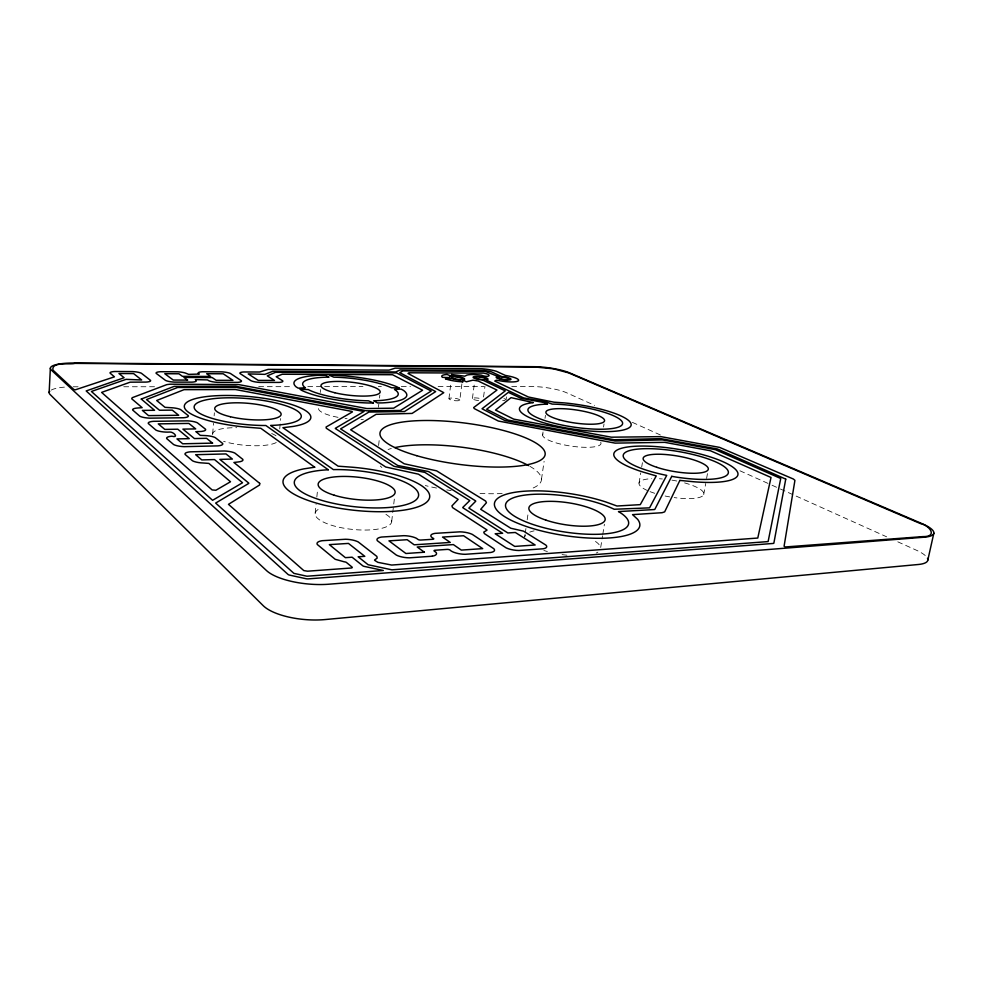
<?xml version="1.0" encoding="UTF-8"?>
<svg xmlns="http://www.w3.org/2000/svg" width="983" height="983" viewBox="0 0 983 983"><rect width="100%" height="100%" fill="white"/><g stroke="black" fill="none" stroke-linecap="round" stroke-linejoin="round"><path stroke-width="0.74" stroke-dasharray="4.92 3.69" d="M212.66 433.773L213.52 423.304M214.134 415.821L214.368 412.823M279.713 428.907L280.696 418.525M320.249 392.487L320.544 389.612M315.174 513.175L316.084 504.377M316.833 497.054L317.583 489.718M378.455 407.232L378.799 404.173M379.487 398.078L379.831 395.019M378.602 445.496L379.45 437.976M391.713 521.285L392.573 513.998M392.745 512.548L394.638 496.513M448.948 398.668L451.062 381.945M459.798 400.142A5.48 1.216 7.3 0 0 451.947 398.029A5.48 1.216 7.3 0 0 451.381 400.069A5.48 1.216 7.3 0 0 459.798 400.142L461.949 383.419M472.418 398.533L474.58 381.982M483.55 396.985L484.951 386.442M506.061 399.848L506.466 396.874M525.082 534.31L524.664 537.209A38.362 11.784 8.9 0 1 525.586 534.912M525.291 532.86L525.93 528.522M527.183 519.823L528.227 512.585M542.591 435.039L543.034 432.016M545.012 418.377L545.442 415.354M541.486 479.262L544.103 461.334M603.55 427.027L604.029 423.992M600.699 547.445L602.554 535.833M602.788 534.383L604.41 524.222M639.048 483.12L640.732 472.909M641.69 467.072L642.415 462.686M703.717 494.621L705.708 483.501M706.593 478.463L707.637 472.602M73.172 386.786L79.304 386.786M123.772 386.761L155.978 386.737M258.713 386.675L292.442 386.663M307.777 386.651L323.112 386.638M324.648 386.638L362.985 386.626M378.32 386.614L381.379 386.614M401.322 386.602L410.513 386.589M438.123 386.577L484.115 386.552M511.725 386.54L531.656 386.528A25.865 5.394 8 0 1 566.699 392.807L594.641 405.377M632.364 422.358L660.306 434.941M739.941 470.783L770.672 484.607M772.06 485.246L779.052 488.391M780.453 489.018L886.617 536.804M897.798 541.83L915.959 550.013A37.157 9.707 12.3 0 1 926.084 556.341M51.288 390.054A32.156 7.52 3.7 0 1 65.529 387.044M600.724 442.239A29.515 6.979 8.5 0 1 567.805 445.582A29.515 6.979 8.5 0 1 545.061 432.569M684.598 482.899A32.869 8.442 9.7 0 1 703.435 495.137A32.869 8.442 9.7 0 1 674.203 497.595M669.656 496.882A32.869 8.442 9.7 0 1 665.122 496.01M654.703 493.282A32.869 8.442 9.7 0 1 649.591 491.463M647.428 490.554A32.869 8.442 9.7 0 1 651.741 478.684M659.421 478.758A32.869 8.442 9.7 0 1 662.37 478.967M671.917 480.146A32.869 8.442 9.7 0 1 677.361 481.154M597.873 552.139A38.362 11.784 8.9 0 1 596.251 553.024M566.945 555.211A38.362 11.784 8.9 0 1 558.995 554.105M547.371 551.512A38.362 11.784 8.9 0 1 543.845 550.455M529.8 532.135A38.362 11.784 8.9 0 1 534.113 530.857M595.477 541.449A38.362 11.784 8.9 0 1 600.527 547.678M385.938 514.355A38.497 11.894 6.1 0 1 378.222 529.038A38.497 11.894 6.1 0 1 328.211 524.123A38.497 11.894 6.1 0 1 321.158 507.99M276.248 442.522A33.164 8.589 5 0 1 223.596 441.318M212.733 434.633A33.164 8.589 5 0 1 236.792 427.691M271.664 433.528A33.164 8.589 5 0 1 278.521 438.43M363.366 419.348A29.662 7.041 6.2 0 1 360.994 419.409M347.097 418.697A29.662 7.041 6.2 0 1 345.058 418.451M338.029 417.333A29.662 7.041 6.2 0 1 319.586 406.95M504.992 400.388A5.37 1.167 7.7 0 1 502.645 400.474M503.935 398.606A5.37 1.167 7.7 0 1 505.704 399.356M478.61 400.56A5.419 1.192 7.5 0 1 472.737 398.226A5.419 1.192 7.5 0 1 481.842 398.987M529.911 466.335A82.855 22.204 7.4 0 1 530.378 489.067M502.166 493.54A82.855 22.204 7.4 0 1 480.048 493.429M451.185 490.578A82.855 22.204 7.4 0 1 446.749 489.89M436.513 488.047A82.855 22.204 7.4 0 1 425.307 485.565M381.896 467.539A82.855 22.204 7.4 0 1 380.298 465.991M388.076 449.501A82.855 22.204 7.4 0 1 391.332 448.494"/><path stroke-width="1.47" d="M49.15 392.5L50.366 368.17M927.817 560.101L933.85 533.142M927.497 558.307A37.157 9.707 12.3 0 1 918.171 564.512L325.127 619.56A46.287 17.067 5.1 0 1 263.174 605.639L50.121 394.527A32.156 7.52 3.7 0 1 49.74 391.222M394.908 447.597A82.855 22.204 7.4 0 1 528.657 465.623M259.696 483.353L259.635 484.963L228.474 504.34L303.796 570.582L307.556 571.197L350.956 568.027A2.298 0.786 5.9 0 0 352.037 567.068L346.421 562.46A2.285 0.774 5.9 0 0 344.259 561.821L335.191 559.29L317.312 544.508A12.398 4.079 5.7 0 1 322.178 540.699L345.512 539.262A12.287 4.018 6 0 1 358.23 541.94L376.845 556.415L377.177 558.086L375.137 559.646A2.249 0.762 6.4 0 0 374.818 560.457L377.865 562.337L391.676 565.053L757.782 538.045L771.016 477.468L710.402 450.742L664.741 442.35L615.088 443.124L498.332 421.031L474.236 408.572L473.671 407.564L496.968 390.067L478.229 381.023L472.983 380.151L466.372 381.809L462.477 379.905A7.631 1.573 7.3 0 0 463.657 378.148A7.631 1.573 7.3 0 0 455.326 376.366L451.48 374.498L464.824 376.182L466.925 375.113A15.323 3.133 7.5 0 1 481.4 375.174C488.404 378.16 493.54 374.793 483.513 373.098L408.989 372.803L407.982 373.454L443.775 392.672L412.098 413.425L376.084 414.334L350.648 429.792L404.234 463.792L436.587 470.832L485.651 501.084L486.413 502.718L480.699 509.305L510.779 528.24L523.546 531.152L545.909 545.11A11.71 3.649 8.6 0 1 543.255 548.772L518.889 550.492A11.796 3.723 8.3 0 1 506.159 547.875L484.386 533.609L483.759 532.135L486.56 530.427A2.04 0.627 7.8 0 0 486.683 529.739L452.573 507.597L451.922 505.913L458.127 499.389L418.402 474.162L385.717 467.011L326.258 428.207L326.098 427.015L352.43 411.902L351.975 411.435L235.465 389.538L184.067 389.661L156.666 400.499L164.997 407.331L171.042 407.712A9.658 2.347 4.4 0 1 180.577 409.567L188.318 415.674A9.756 2.408 4.5 0 1 183.6 417.738L149.649 418.156A9.916 2.445 4.1 0 1 139.844 416.227L132.631 409.997A9.805 2.396 4.1 0 1 137.706 407.994L142.142 407.675L131.734 398.803L132.177 397.722L166.864 384.599L170.231 384.193L238.832 384.611L366.868 408.547L393.655 408.178L422.604 390.226L392.549 374.744L282.244 374.24L276.198 376.71L282.711 380.839A8.442 1.855 5.6 0 1 279.172 382.424L259.819 382.412A8.515 1.88 5.5 0 1 251.12 380.79L239.975 373.479A8.392 1.819 5.4 0 1 243.723 371.967L259.573 372.016L268.089 369.387L389.059 370.124L395.166 368.146L481.928 368.748A15.568 3.121 7.5 0 1 496.476 371.328L505.25 375.383L509.821 376.28A15.175 3.072 7.7 0 1 518.213 380.9A15.175 3.072 7.7 0 1 502.977 381.306L496.292 380.2L494.768 381.06L528.461 397.021L554.019 402.194L564.193 402.883A56.473 12.484 8.4 0 1 631.049 425.492A56.473 12.484 8.4 0 1 556.636 426.069A56.473 12.484 8.4 0 1 529.493 403.153L533.339 402.6L511.025 397.648L495.518 410.071L513.691 419.127L611.352 437.189L660.92 436.636L719.617 447.4L793.33 479.004L794.928 480.331L784.09 546.204L785.282 546.966L922.853 536.607C938.249 536.853 929.488 525.426 920.592 523.632L568.604 372.876L553.49 368.822L535.145 366.991L74.88 363.378C70.26 364.902 51.214 361.302 52.947 370.099L73.786 389.452L75.261 389.833L114.446 376.833L110.035 373.085A8.97 1.978 4.2 0 1 114.802 371.5L132.668 371.586A8.896 1.954 4.3 0 1 141.343 373.221L150.596 380.421A9.019 2.015 4.4 0 1 146 382.092L130.149 382.178L101.605 392.401L212.131 489.939L215.904 490.247L230.513 481.756L208.863 463.411L203.383 463.005A10.801 2.974 4.4 0 1 192.508 460.806L185.062 454.392A10.69 2.912 4.4 0 1 190.223 451.836L224.308 450.988A10.53 2.851 4.7 0 1 234.876 453.089L242.826 459.368A10.641 2.924 4.8 0 1 238.058 461.985L233.905 462.465L259.696 483.353M785.749 479.114L773.867 543.144A2.986 0.823 11.2 0 1 773.142 543.452L308.158 578.876A3.588 1.266 5.2 0 1 306.082 578.729L289.592 575.116A3.576 1.253 5 0 1 288.105 574.502L86.16 390.939L124.128 377.73L118.955 373.528L133.577 373.589L141.663 379.991L126.107 379.34L91.407 391.467L212.586 500.31L242.531 482.751L214.503 459.565L201.798 459.921L195.642 454.711L225.992 453.925L232.393 459.061L219.86 459.405L248.65 482.997A3.01 0.872 4.8 0 1 248.613 483.501L215.658 503.075L293.917 573.372L306.966 576.222L383.309 570.484L364.275 566.405A3.44 1.167 6.2 0 1 362.788 565.803L352.098 557.201L345.389 557.668L329.354 544.631L348.461 543.415L364.804 556.329L358.156 556.783L368.134 564.746L391.91 569.833L768.116 541.584L780.735 478.488L715.354 449.661L662.321 439.905L614.989 441.011L504.82 420.527L482.026 408.756L505.274 390.865L482.493 379.942A7.545 1.548 7.5 0 1 473.093 377.128A7.545 1.548 7.5 0 1 483.599 377.153A7.545 1.548 7.5 0 1 486.02 379.954L523.558 397.882L546.179 401.973L552.151 404.099A47.835 10.567 8.4 0 1 622.583 422.923A47.835 10.567 8.4 0 1 555.026 423.476A47.835 10.567 8.4 0 1 546.487 404.148L547.494 404.124L544.226 402.575L520.83 398.275L508.371 392.34L486.646 409.247L507.793 420.036L614.092 439.733L660.846 438.627L717.393 448.973L785.749 479.114M141.257 399.049L154.564 410.292L142.375 410.402L148.544 415.625L178.697 415.281L172.258 410.12L159.504 410.243L146.504 399.577L177.64 387.474L236.325 387.425L364.029 411.484L335.436 428.244A2.531 0.627 6.1 0 0 335.498 428.625L393.556 466.053A2.728 0.737 6.7 0 0 394.748 466.47L424.877 472.393L469.776 500.556L462.846 507.363A2.949 0.872 7.5 0 0 463.067 507.892L502.657 533.278L495.174 533.757L514.736 546.413L535.157 545L515.325 532.479L507.842 532.958L468.854 508.113L475.674 501.293A2.9 0.836 7.6 0 0 475.44 500.789L428.981 471.803A2.74 0.75 7 0 0 427.752 471.385L397.722 465.487L340.585 428.895L368.944 412.061L404.529 411.533L435.69 391.603L399.712 372.655L402.919 370.898L485.344 371.39L498.16 376.526A7.483 1.511 7.7 0 0 500.642 379.291A7.483 1.511 7.7 0 0 510.976 379.327A7.483 1.511 7.7 0 0 501.625 376.538L490.873 371.586L484.201 370.444L400.106 369.927L395.78 371.943L272.807 371.279L264.882 374.363L248.208 373.896L258.246 380.396L274.49 380.433L267.253 375.862L275.51 372.324L396.591 372.926L431.242 391.037L400.462 410.476L366.868 410.82L235.773 386.282L174.163 386.38L141.257 399.049M679.867 480.404L664.668 511.86L662.1 512.708L632.548 514.637L637.598 519.27A73.528 21.134 8.8 0 1 565.729 535.735A73.528 21.134 8.8 0 1 497.373 498.627A73.528 21.134 8.8 0 1 605.528 501.858L616.992 506.012L640.265 504.648L656.263 475.919L644.221 472.418A62.924 15.114 9.5 0 1 632.081 446.479A62.924 15.114 9.5 0 1 729.423 464.947A62.924 15.114 9.5 0 1 693.212 481.707L679.867 480.404M671.745 476.337L654.875 509.292A2.814 0.774 9.7 0 1 654.064 509.563L618.479 511.578L619.376 512.106A62.273 17.903 8.8 0 1 572.069 532.995A62.273 17.903 8.8 0 1 510.202 499.253A62.273 17.903 8.8 0 1 614.166 509.255L649.579 507.855L666.72 475.391L665.27 475.096A53.303 12.804 9.5 0 1 634.785 449.464A53.303 12.804 9.5 0 1 723.82 466.335A53.303 12.804 9.5 0 1 673.22 476.608L671.745 476.337M196.133 431.734L200.274 435.358L205.029 435.567A10.223 2.666 4.6 0 1 215.228 437.595L222.686 443.468A10.322 2.728 4.6 0 1 217.919 445.877L184.128 446.663A10.469 2.777 4.3 0 1 173.647 444.562L166.668 438.553A10.383 2.716 4.3 0 1 171.816 436.206C179.422 438.086 173.512 431.721 169.826 432.041A10.174 2.605 4.2 0 1 155.941 430.099L148.273 423.489A10.076 2.544 4.2 0 1 153.385 421.326L187.507 420.859A9.916 2.494 4.5 0 1 197.362 422.788L205.582 429.264A10.014 2.556 4.5 0 1 197.165 431.562L196.133 431.734M195.445 379.622L196.256 380.495A8.81 1.966 4.8 0 1 192.029 382.141L174.396 382.117A8.872 1.978 4.7 0 1 165.562 380.446L156.1 373.294A8.749 1.917 4.6 0 1 160.499 371.721L177.776 371.807A8.687 1.905 4.8 0 1 186.377 373.429L188.613 374.363L199.316 374.068A8.552 1.868 5 0 1 202.265 371.758L221.863 371.857A8.491 1.855 5.2 0 1 230.378 373.442L241.4 380.765A8.614 1.917 5.2 0 1 237.53 382.387L217.55 382.362A8.675 1.929 5.1 0 1 207.622 379.905L195.445 379.622M314.695 467.208L303.698 468.891A73.786 21.343 6.2 0 0 321.294 504.426A73.786 21.343 6.2 0 0 427.9 500.912A73.786 21.343 6.2 0 0 352.897 467.269L338.127 466.175L282.92 427.703L293.057 426.45A63.502 15.372 5.2 0 0 278.803 401.076A63.502 15.372 5.2 0 0 186.512 402.563A63.502 15.372 5.2 0 0 246.844 427.2L260.814 428.293L314.695 467.208M924.241 537.209L328.924 584.209A46.594 16.084 5.3 0 1 266.491 570.558L51.349 370.087A32.304 7.053 3.9 0 1 74.475 363.022L534.457 366.696A25.963 5.05 8 0 1 569.661 372.889L921.821 523.546A37.354 9.117 11.9 0 1 924.241 537.209M432.188 556.218L409.395 557.828A12.324 4.067 6.8 0 1 396.321 555.063L377.374 540.736A12.066 3.895 6.5 0 1 381.588 537.037L403.841 535.674A11.98 3.846 6.8 0 1 416.387 538.279L418.033 539.458A2.126 0.676 7 0 0 420.896 540.048L432.692 539.298A2.113 0.676 7.1 0 0 433.528 538.475A11.771 3.723 7.3 0 1 435.002 533.364L459.909 531.84A11.685 3.662 7.6 0 1 472.27 534.371L493.835 548.723A11.956 3.821 7.9 0 1 490.652 552.495L465.156 554.301A12.042 3.895 7.6 0 1 449.968 550.013A2.163 0.7 7.4 0 0 447.056 549.399L435.113 550.222A2.163 0.713 7.2 0 0 434.265 551.094L435.985 552.323A12.238 4.006 7.1 0 1 432.188 556.218M451.725 376.354L451.689 376.354A7.631 1.573 7.3 0 0 449.723 377.595L442.461 377.349A15.47 3.195 7.3 0 1 447.118 374.486L451.725 376.354M424.398 552.225L405.918 553.503L388.961 540.859L407.183 539.704L414.187 544.803L450.263 542.444L442.522 537.074L463.583 535.747L482.69 548.625L461.322 550.099L453.372 544.594L417.21 546.99L424.398 552.225M328.297 469.776L326.848 469.849A62.494 18.063 6.2 0 0 321.478 500.298A62.494 18.063 6.2 0 0 418.18 497.054A62.494 18.063 6.2 0 0 334.871 469.579L333.372 469.604L270.608 425.43L271.959 425.393A53.795 13.025 5.2 0 0 279.209 403.78A53.795 13.025 5.2 0 0 194.781 405.094A53.795 13.025 5.2 0 0 264.452 425.504L265.865 425.504L328.297 469.776M212.549 443.124L182.715 443.788L176.952 438.909L189.24 438.664L177.8 429.202L164.812 429.411L158.275 423.87L188.871 423.427L195.703 428.907L182.899 429.116L194.425 438.565L206.553 438.32L212.549 443.124M374.904 400.757L373.737 400.781L377.484 402.944L382.227 402.907A56.768 12.595 6.3 0 0 403.435 390.362L401.125 389.108L394.502 389.44A48.081 10.666 6.3 0 1 374.904 400.757M328.727 377.14L327.609 377.153A48.081 10.666 6.3 0 0 305.394 387.818L298.181 388.15L296.092 386.86A56.768 12.595 6.3 0 1 320.863 375.199L325.422 375.223L328.727 377.14M373.38 402.969L368.613 403.005A56.768 12.595 6.3 0 1 302.1 390.583L299.987 389.268L308.281 389.587A48.081 10.666 6.3 0 0 368.428 400.806L373.38 402.969M399.123 388.027L391.369 387.732A48.081 10.666 6.3 0 0 333.827 377.165L329.342 375.236L333.864 375.26A56.768 12.595 6.3 0 1 396.825 386.786L399.123 388.027M187.569 380.077L173.266 380.052L164.775 373.724L178.918 373.786L182.457 376.354L210.595 376.452L206.651 373.724L223.215 373.786L232.946 380.347L216.186 380.323L212.168 377.546L183.968 377.46L187.569 380.077M462.796 381.809L461.973 381.809A15.47 3.195 7.3 0 1 445.397 378.811L451.738 378.602A7.631 1.573 7.3 0 0 458.864 379.893L462.796 381.809M558.983 419.667A29.637 6.549 8.4 0 0 604.508 420.957A29.637 6.549 8.4 0 0 562.19 408.682A29.637 6.549 8.4 0 0 558.983 419.667M656.791 467.306A33.029 7.925 9.5 0 0 708.153 469.665A33.029 7.925 9.5 0 0 662.198 454.318A33.029 7.925 9.5 0 0 656.791 467.306M545.897 520.118A38.583 11.083 8.8 0 0 605.098 519.872A38.583 11.083 8.8 0 0 550.038 501.342A38.583 11.083 8.8 0 0 545.897 520.118M334.257 495.223A38.718 11.182 6.2 0 0 394.969 493.171A38.718 11.182 6.2 0 0 340.708 476.485A38.718 11.182 6.2 0 0 334.257 495.223M230.427 416.755A33.324 8.061 5.2 0 0 281.113 414.482A33.324 8.061 5.2 0 0 232.258 402.907A33.324 8.061 5.2 0 0 230.427 416.755M334.834 392.745A29.797 6.611 6.3 0 0 380.163 392.119A29.797 6.611 6.3 0 0 336.678 381.441A29.797 6.611 6.3 0 0 334.834 392.745M500.335 378.713A5.394 1.094 7.7 0 0 508.875 379.082A5.394 1.094 7.7 0 0 501.527 376.981A5.394 1.094 7.7 0 0 500.335 378.713M477.664 378.774A5.443 1.118 7.5 0 0 485.958 378.922A5.443 1.118 7.5 0 0 478.057 376.882A5.443 1.118 7.5 0 0 477.664 378.774M454.085 378.713A5.493 1.13 7.3 0 0 462.526 378.86A5.493 1.13 7.3 0 0 454.637 376.796A5.493 1.13 7.3 0 0 454.085 378.713M416.718 455.694A83.26 20.852 7.4 0 0 545.012 455.178A83.26 20.852 7.4 0 0 425.995 420.491A83.26 20.852 7.4 0 0 416.718 455.694"/></g></svg>
